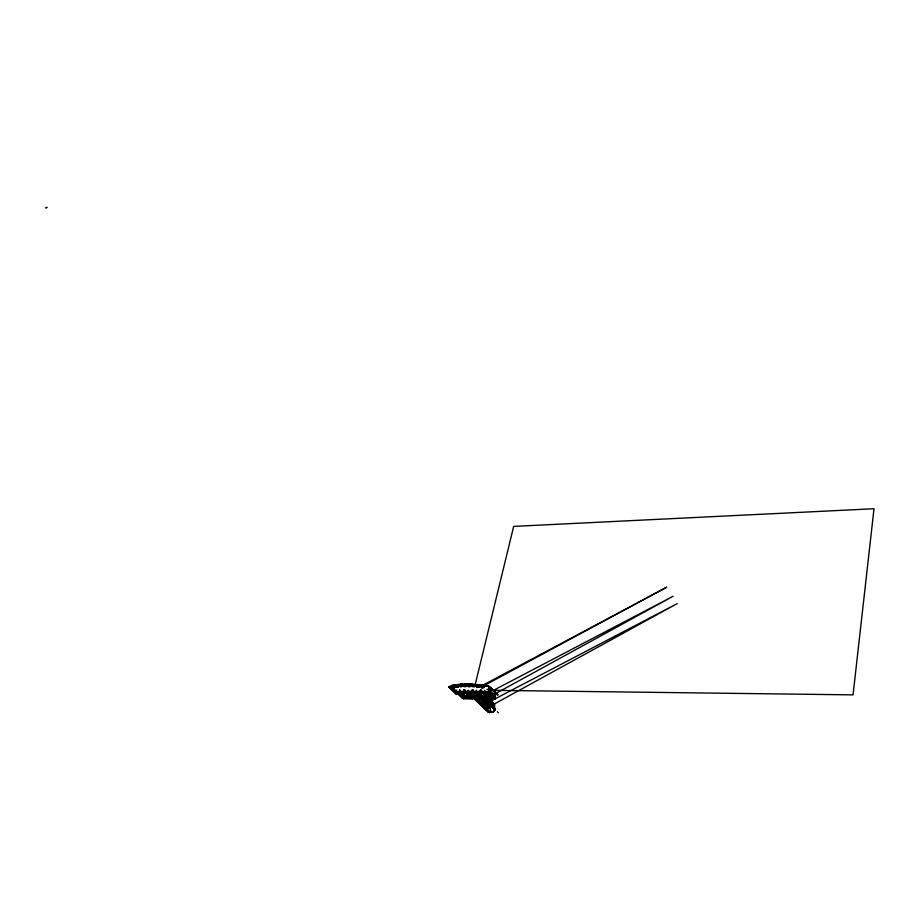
<?xml version="1.0" encoding="UTF-8"?>
<svg xmlns="http://www.w3.org/2000/svg" width="920" height="920" viewBox="0 0 920 920"><rect width="100%" height="100%" fill="white"/><g stroke="black" fill="none" stroke-linecap="round" stroke-linejoin="round"><path stroke-width="1.38" d="M484.506 685.952L484.161 687.297L484.483 685.86L482.022 685.469M476.537 686.423C476.905 687.78 480.826 687.32 479.803 685.319C480.435 687.194 475.479 687.872 476.813 685.308C486.22 683.767 473.305 691.058 477.411 684.997M477.02 691.449L479.998 691.806L480.493 689.77M470.269 686.205L470.683 684.549M470.81 686.147C463.507 685.779 472.535 687.849 470.936 684.768M471.925 686.021L474.8 686.423L474.846 684.583M462.001 686.101L462.369 684.457L462.772 684.94C461.921 689.367 455.917 684.1 462.116 686.584C464.738 685.239 461.38 682.732 460.345 684.388M463.611 685.86L466.555 686.274L466.589 684.514L466.187 686.147M459.459 685.883L460.08 684.457L459.724 684.905M455.779 686.331L458.781 686.481M452.099 686.573L454.468 688.907M485.38 691.426L488.37 691.92L488.623 689.804M481.16 686.906L483.839 687.171L484.161 685.549M481.597 687.206L481.884 686.044M476.985 686.722L477.261 685.572M479.492 685.319L479.228 686.446M472.098 685.975C475.847 681.214 452.168 686.78 472.914 684.48M472.374 686.251L472.661 685.089M474.881 684.836L474.605 685.975M475.157 685.147L464.45 684.928M467.762 685.906L468.211 684.768M468.74 691.207L471.626 691.725L472.27 689.747M470.706 684.825L470.43 685.929M462.392 684.733L462.116 685.837M462.565 684.733L459.919 684.675M464.059 686.159L464.335 685.009M466.543 684.756L466.382 685.998M466.773 684.952L466.555 686.159M462.024 685.929L459.678 686.136L462.254 686.32M459.919 686.113L460.195 684.963M452.548 686.872L452.835 685.722M455.285 685.779L452.939 685.653M456.297 686.573C457.378 683.261 450.225 686.067 448.937 687.102L456.435 694.45L458.39 693.737M452.732 685.814L456.032 685.722M456.239 684.848C465.405 683.894 452.709 691.023 456.653 684.768M492.395 706.583L492.418 707.422L490.739 704.777M495.029 696.52L494.707 697.567L491.602 694.416L491.855 693.369L494.96 696.52M493.626 708.619L492.694 707.756L493.154 706.134L494.005 706.985L493.626 708.619L493.936 706.985L493.074 706.134M493.154 706.134L492.694 707.756M495.454 697.578L494.523 699.05L485.599 698.912L484.334 697.647M467.751 692.817L488.313 712.195L493.2 712.149L493.246 711.539M475.617 685.135L488.048 686.067L497.743 695.037L488.129 685.756C475.49 684.894 460.632 681.57 448.937 687.102M495.155 710.056L494.477 710.102L495.213 708.607L494.477 707.365L489.992 701.5M494.684 709.504L495.293 710.113M473.673 697.153L473.351 698.464L471.73 698.475L465.75 692.564L469.372 692.001L468.579 692.829L488.393 712.149L493.338 712.298L494.477 710.102M487.128 706.537L488.796 707.779L487.646 706.64M488.06 702.604L487.335 701.88M489.659 703.236L488.232 701.868L488.554 700.718L489.923 702.086L489.348 704.294L486.784 701.787C486.795 698.602 490.981 705.03 488.83 703.627L489.037 702.903M490.923 692.311L491.015 694.036L491.326 692.714M486.174 709.929L485.61 709.09L487.036 709.711M488.957 701.741L488.623 700.925L488.232 701.868M487.703 707.63L485.116 706.824L487.715 707.572M489.923 702.086L489.463 702.88M489.681 701.96L489.566 703.018L488.37 701.81M491.165 696.934L483.034 696.762L491.165 696.934L492.809 698.533M491.671 694.416L491.912 693.369M489.509 704.72L490.084 702.317L490.693 702.938L490.072 705.341L490.693 702.938M489.233 707.48L488.324 706.859L489.244 707.457M488.393 712.149L488.52 711.344M488.658 711.516L493.2 712.149M492.418 707.422L490.498 705.548L490.877 704.11L491.912 704.49L491.659 705.548L490.751 704.628M489.405 712.551L488.911 711.597L490.153 712.195L489.405 712.551L488.911 711.597M491.717 706.41L490.498 705.548M490.923 711.494L489.739 712.563L487.036 707.813L472.063 692.909L472.661 690.414M480.723 699.154L478.216 697.486L479.124 697.498L486.875 705.525L482.563 705.329L476.387 699.2L476.111 700.304M484.058 699.28L484.322 698.176M485.38 693.714L483.23 693.036M485.357 693.116L486.45 693.692L485.886 693.116M482.609 705.847L485.231 706.41L484.702 705.881M484.196 699.418L484.46 698.314M485.162 695.025L484.046 693.852L488.221 693.921L489.348 695.094L485.173 694.991L484.035 693.887L488.221 693.921M482.712 706.548L482.85 705.95M484.667 698.452L492.798 698.579M485.438 695.313L489.624 695.37L490.693 696.405L486.507 696.336L485.438 695.313L486.507 696.336M483.126 706.365L485.231 706.41M485.231 697.325L484.748 700.005L484.874 698.763M486.22 693.082L487.255 693.588M483.184 707.02L481.401 705.387L481.585 704.616M485.104 698.556L485.38 697.429M483.517 706.48L483.287 707.25L480.47 704.122M485.944 696.497L483.195 696.371L480.136 693.415L483.172 696.463L485.944 696.497L482.931 693.369L480.159 693.335M483.77 706.56L485.472 707.721L483.793 706.48M486.979 693.094L487.956 693.737M487.508 692.656L478.584 692.53L487.749 692.334M487.197 699.177L486.576 701.592L486.358 700.039L483.954 697.624M485.403 705.904L488.037 706.41L485.415 705.858M494.339 708.584L495.213 708.607L493.338 712.298L491.257 712.218L489.923 707.871L474.961 692.944L475.18 692.07L487.807 692.863L488.957 692.254L489.647 689.379L486.864 689.344M487.151 701.672L488.738 703.259L487.22 701.373M497.743 695.037L490.475 687.32M487.439 700.925L487.703 699.763L488.382 700.327C488.807 702.788 486.553 699.97 488.106 701.488M487.554 700.925L487.83 699.763M485.829 709.941L486.979 709.952M485.955 709.389L486.185 708.434M487.991 701.488L487.703 699.763M478.032 702.018L477.1 701.212M481.47 690.23C479.538 692.725 485.449 692.944 484.805 690.276M481.712 690.253L481.539 691.61L484.288 691.403M479.815 702.742L479.642 703.466M486.875 705.525L480.734 699.096M480.24 703.156L480.148 703.857M480.458 703.179L480.159 704.133L477.089 700.936M484.84 693.059L483.207 693.128M483.609 698.832L483.874 697.716M474.709 696.923L473.018 696.026L473.857 696.037M475.157 695.313L473.869 695.462L471.718 693.243C466.325 691.863 476.813 698.82 470.108 693.22M474.478 698.682L474.754 697.578M475.26 695.485L473.098 693.266L474.697 693.346L476.87 695.508L472.282 695.382M476.468 690.172C477.008 692.806 471.27 692.691 473.156 690.126M475.042 697.486L474.145 697.418L476.652 699.085M474.938 699.131L475.203 698.027M475.295 698.165L475.03 699.269L476.18 699.924M475.709 697.82C477.974 696.624 481.459 700.051 476.698 698.763L475.72 697.785L478.319 697.866M475.525 699.717L475.789 698.613M477.273 696.934L476.41 696.072L478.112 696.946M475.928 698.751L475.628 699.856L476.79 700.522M476.249 700.442L476.525 699.338M477.25 696.083L476.41 696.095M476.709 700.89L476.974 699.786M477.721 701.638L477.882 700.683M478.687 697.153L473.754 697.015L472.477 695.75L477.411 695.888L478.687 697.153L473.731 697.084L473.018 696.026M480.378 690.23L479.895 691.598L477.284 691.449M481.608 685.768L481.447 687.355L484.035 687.309M470.384 694.255L470.603 693.369L470.384 694.255L472.006 695.911L472.259 695.025M472.075 690.126L471.558 691.495L469.05 691.438M470.959 698.234L469.315 696.555L461.299 696.44L469.303 696.601L470.959 698.234L462.967 698.073M473.397 690.138L473.225 691.506L475.95 691.288M464.485 684.434L475.203 684.549L513.682 526.389L874 508.737L853.058 694.865L489.659 690.287M473.305 696.072L472.857 697.877L471.73 698.475L462.622 698.326L455.791 691.817L463.691 698.74L472.569 698.878L471.718 698.038L472.512 697.624L473.351 698.464L466.888 691.966M465.934 692.495L465.911 691.909L465.934 692.495L456.619 692.438M462.565 693.094L465.278 693.208C473.064 698.751 463.335 696.348 462.541 693.174M468.487 685.043L468.28 686.285M468.683 684.894L468.866 684.146M468.188 690.069C468.809 692.633 463.093 692.668 464.887 690.023M469.372 692.001L469.166 692.863L478.526 692.967M459.459 694.657L458.321 693.496L459.459 694.657L463.576 694.681L462.426 693.553L458.321 693.496M460 692.806L462.15 693.393L460 692.806L461.598 692.748M460.058 693.323L458.678 692.633L459.252 693.197M459.747 694.933L463.841 694.991L464.922 696.014L460.828 695.957L459.747 694.899L460.828 695.957M464.278 684.469C460.667 687.803 469.407 687.113 466.808 684.457M462.415 693.588L458.309 693.53M463.818 690.023L463.22 691.391M465.129 690.034L464.956 691.403L467.671 691.184M456.676 689.919C454.825 692.542 460.609 692.495 459.954 689.966M458.424 686.216L458.873 685.067L458.689 686.527M456.435 694.45L458.47 693.45M466.037 692.035L457.01 692.242L465.796 692.357M458.068 693.255L457.493 692.691M457.826 691.863L457.907 693.577M459.69 686.021L460.287 684.652M458.666 692.702L458.792 693.266M461.587 697.061L458.413 693.944L458.678 692.909M458.482 693.944L459.494 692.76M459.701 689.966L459.183 691.334M459.459 692.346L457.481 692.265M452.536 685.469C450.846 687.734 455.837 687.7 455.17 685.492M454.733 686.596L455.02 685.227L455.009 686.872M456.216 685.089L455.94 686.216L458.298 686.32M491.843 690.195L491.096 689.402M488.681 686.975L487.922 686.17M488.98 687.274L489.75 688.022M490.038 688.356L490.797 689.126L488.589 688.999L490.797 689.126M483.46 685.411L480.815 685.135M481.447 685.745C480.01 692.599 489.877 683.181 481.643 685.998M468.05 684.744C465.221 687.458 473.363 687.344 470.959 684.503M452.352 685.664C450.374 691.196 461.207 683.882 452.594 685.676M494.902 710.067L494.684 709.274M493.488 707.008L493.051 706.272M452.605 685.641L455.204 685.446M476.399 700.58L477.537 701.258M477.813 701.994L478.768 702.742M478.492 702.65L479.481 703.19M479.09 703.248L482.379 706.181M479.619 703.708L480.849 704.467M480.999 704.456L480.32 704.329M482.977 706.583L481.746 705.812L482.528 705.973M469.717 693.887C472.88 696.06 466.865 691.759 470.062 693.852M470.292 694.531L471.362 695.129M470.373 694.6L472.041 695.807M471.73 695.957L473.443 697.268M474.156 697.9L472.362 696.509M472.719 696.486L470.971 695.198M473.018 697.222L474.731 698.544M473.697 697.9L474.835 698.579M474.444 698.648L475.513 699.246M456.205 684.974L458.884 685.055L458.332 686.481M464.22 684.491L463.875 686.285L466.325 686.366M454.928 687.056L450.57 687.827L456.63 693.76M474.524 686.24L475.053 684.779L464.174 684.652M492.395 695.336L673.106 596.263L492.924 690.644L497.8 694.772M493.867 704.237L677.258 603.577L491.383 700.775M482.068 685.641L666.793 587.178L484.058 685.63L481.723 685.688M472.569 698.706L473.213 698.36M456.515 691.391L455.308 691.978L456.734 693.381L457.481 692.76M476.376 693.933L477.721 693.323L487.761 703.363L486.427 703.995L476.376 693.933L486.427 703.995M476.387 693.979L477.733 693.369L487.761 703.397M476.985 694.577L478.331 693.933M479.009 694.646L477.652 695.221L479.09 694.726M479.688 695.29L478.342 695.934L479.768 695.405M479.021 696.612L480.435 696.049L479.09 696.647M479.699 697.291L481.125 696.762M480.458 698.038L481.723 697.36M480.378 697.969L481.804 697.44M481.056 698.636L482.471 698.107L481.125 698.682M482.39 699.947L483.816 699.453L482.482 700.062M483.08 700.66L484.495 700.131L483.069 700.626M483.747 701.327L485.081 700.683M483.828 701.408L485.162 700.798M485.841 701.477L484.495 702.075M485.093 702.673L486.507 702.144L485.081 702.627M485.76 703.34L487.094 702.696M485.829 703.409L487.174 702.799M488.738 706.732L490.314 705.973L488.198 703.857L486.611 704.57M487.301 704.57L487.991 704.26L489.52 705.789L488.876 706.307L487.301 704.57L488.876 706.307M487.347 704.777L488.037 704.467L489.566 705.996M488.83 706.1L489.52 705.789M488.232 691.713L488.589 690.069M487.508 698.82L487.45 698.671M456.596 685.032L455.963 686.469L458.608 686.596M491.878 694.14L495.811 693.577L492.016 693.714M452.64 685.377L454.963 685.4M460.287 684.882L462.622 684.917M456.596 685.273L458.93 685.296M477.077 685.216L479.469 685.067M454.606 686.699L452.341 686.676M466.152 685.975L463.852 685.952M477.353 685.492L479.722 685.526M474.478 686.067L472.167 686.044M474.662 686.458L472.086 686.216L472.213 684.79L472.029 686.63L474.674 686.722L475.26 684.56M481.976 685.975L484.345 685.998M479.101 686.55L476.778 686.527M483.724 687.033L481.401 686.998M468.004 685.998L470.304 686.021M459.241 693.266L458.24 692.633M486.45 693.692L485.369 693.07M487.243 693.657L486.243 693.013M462.15 693.393L460.023 692.725M479.492 694.381L481.194 696.037M465.623 696.118L468.36 696.152M473.018 696.957L474.341 698.188M482.275 697.095L483.425 698.337M484.69 698.257L484.081 697.808M477.675 692.105L485.507 699.085L495.328 698.809L495.282 696.394L490.245 691.276L489.647 689.379M476.387 699.2L480.723 699.395M486.312 700.039L483.034 696.762M485.231 700.453L485.495 699.349L485.369 700.591M488.543 701.385L489.463 702.489M477.951 701.511L479.573 703.098M489.371 702.317L488.52 701.385M490.567 703.11L491.222 704.26L490.026 702.317M490.463 703.535L491.383 704.616M491.797 706.111L492.257 707.192M483.655 707.583L484.437 708.434M484.161 707.756L489.923 707.871M494.534 709.86L495.351 709.883M487.565 711.332L490.44 711.39M475.18 692.07L477.687 692.956L494.856 710.125M461.794 697.705L463.691 698.74L461.299 696.44L463.116 698.303M483.598 698.05L485.507 699.085M491.475 688.528L489.854 687.344L497.26 694.335M494.178 691.61L495.397 692.519M495.845 693.312L496.8 693.921M490.417 687.573L488.129 685.756L490.049 687.711M490.394 691.679L495.282 696.394L494.856 698.222L484.449 698.671L478.526 692.737M494.81 696.635L494.419 695.773M488.485 700.223L494.672 704.961L494.477 707.365L486.622 698.349M463.933 689.563L463.496 691.553L460.494 691.357M449.006 686.837L456.504 694.186M453.56 687.286L451.605 685.365L454.468 688.562M476.364 699.327L482.528 705.444M478.687 692.081L478.584 692.53M497.375 711.746L498.364 712.804M480.389 685.365L480.999 686.009M487.807 692.863L493.706 698.82L494.534 699.223L493.695 698.383L494.488 697.969L495.328 698.809L488.957 692.254M487.22 692.668L485.254 692.645M490.095 701.074L492.717 704.49M490.314 699.257L494.672 704.961L492.614 704.927M489.566 711.608L490.061 712.574M483.057 698.671L481.804 699.395M46.839 207.345L46.011 207.897L46.839 207.345M492.786 705.582L492.568 706.41L492.108 704.904L492.786 705.582M484.276 697.038L485.518 698.326L487.565 698.36L486.323 697.072L484.276 697.038M483.816 706.779L484.403 707.388L483.816 706.801M486.047 699.936L485.783 701.04L486.082 699.936M469.763 698.05L467.739 698.015C464.289 696.13 469.51 696.268 469.752 698.084M472.42 693.875L473.8 693.898L472.42 693.875M489.532 698.889C487.105 702.086 498.191 706.353 489.532 698.924M452.513 687.47L451.294 688.045L455.02 691.702L456.228 691.115L452.513 687.47"/></g></svg>
